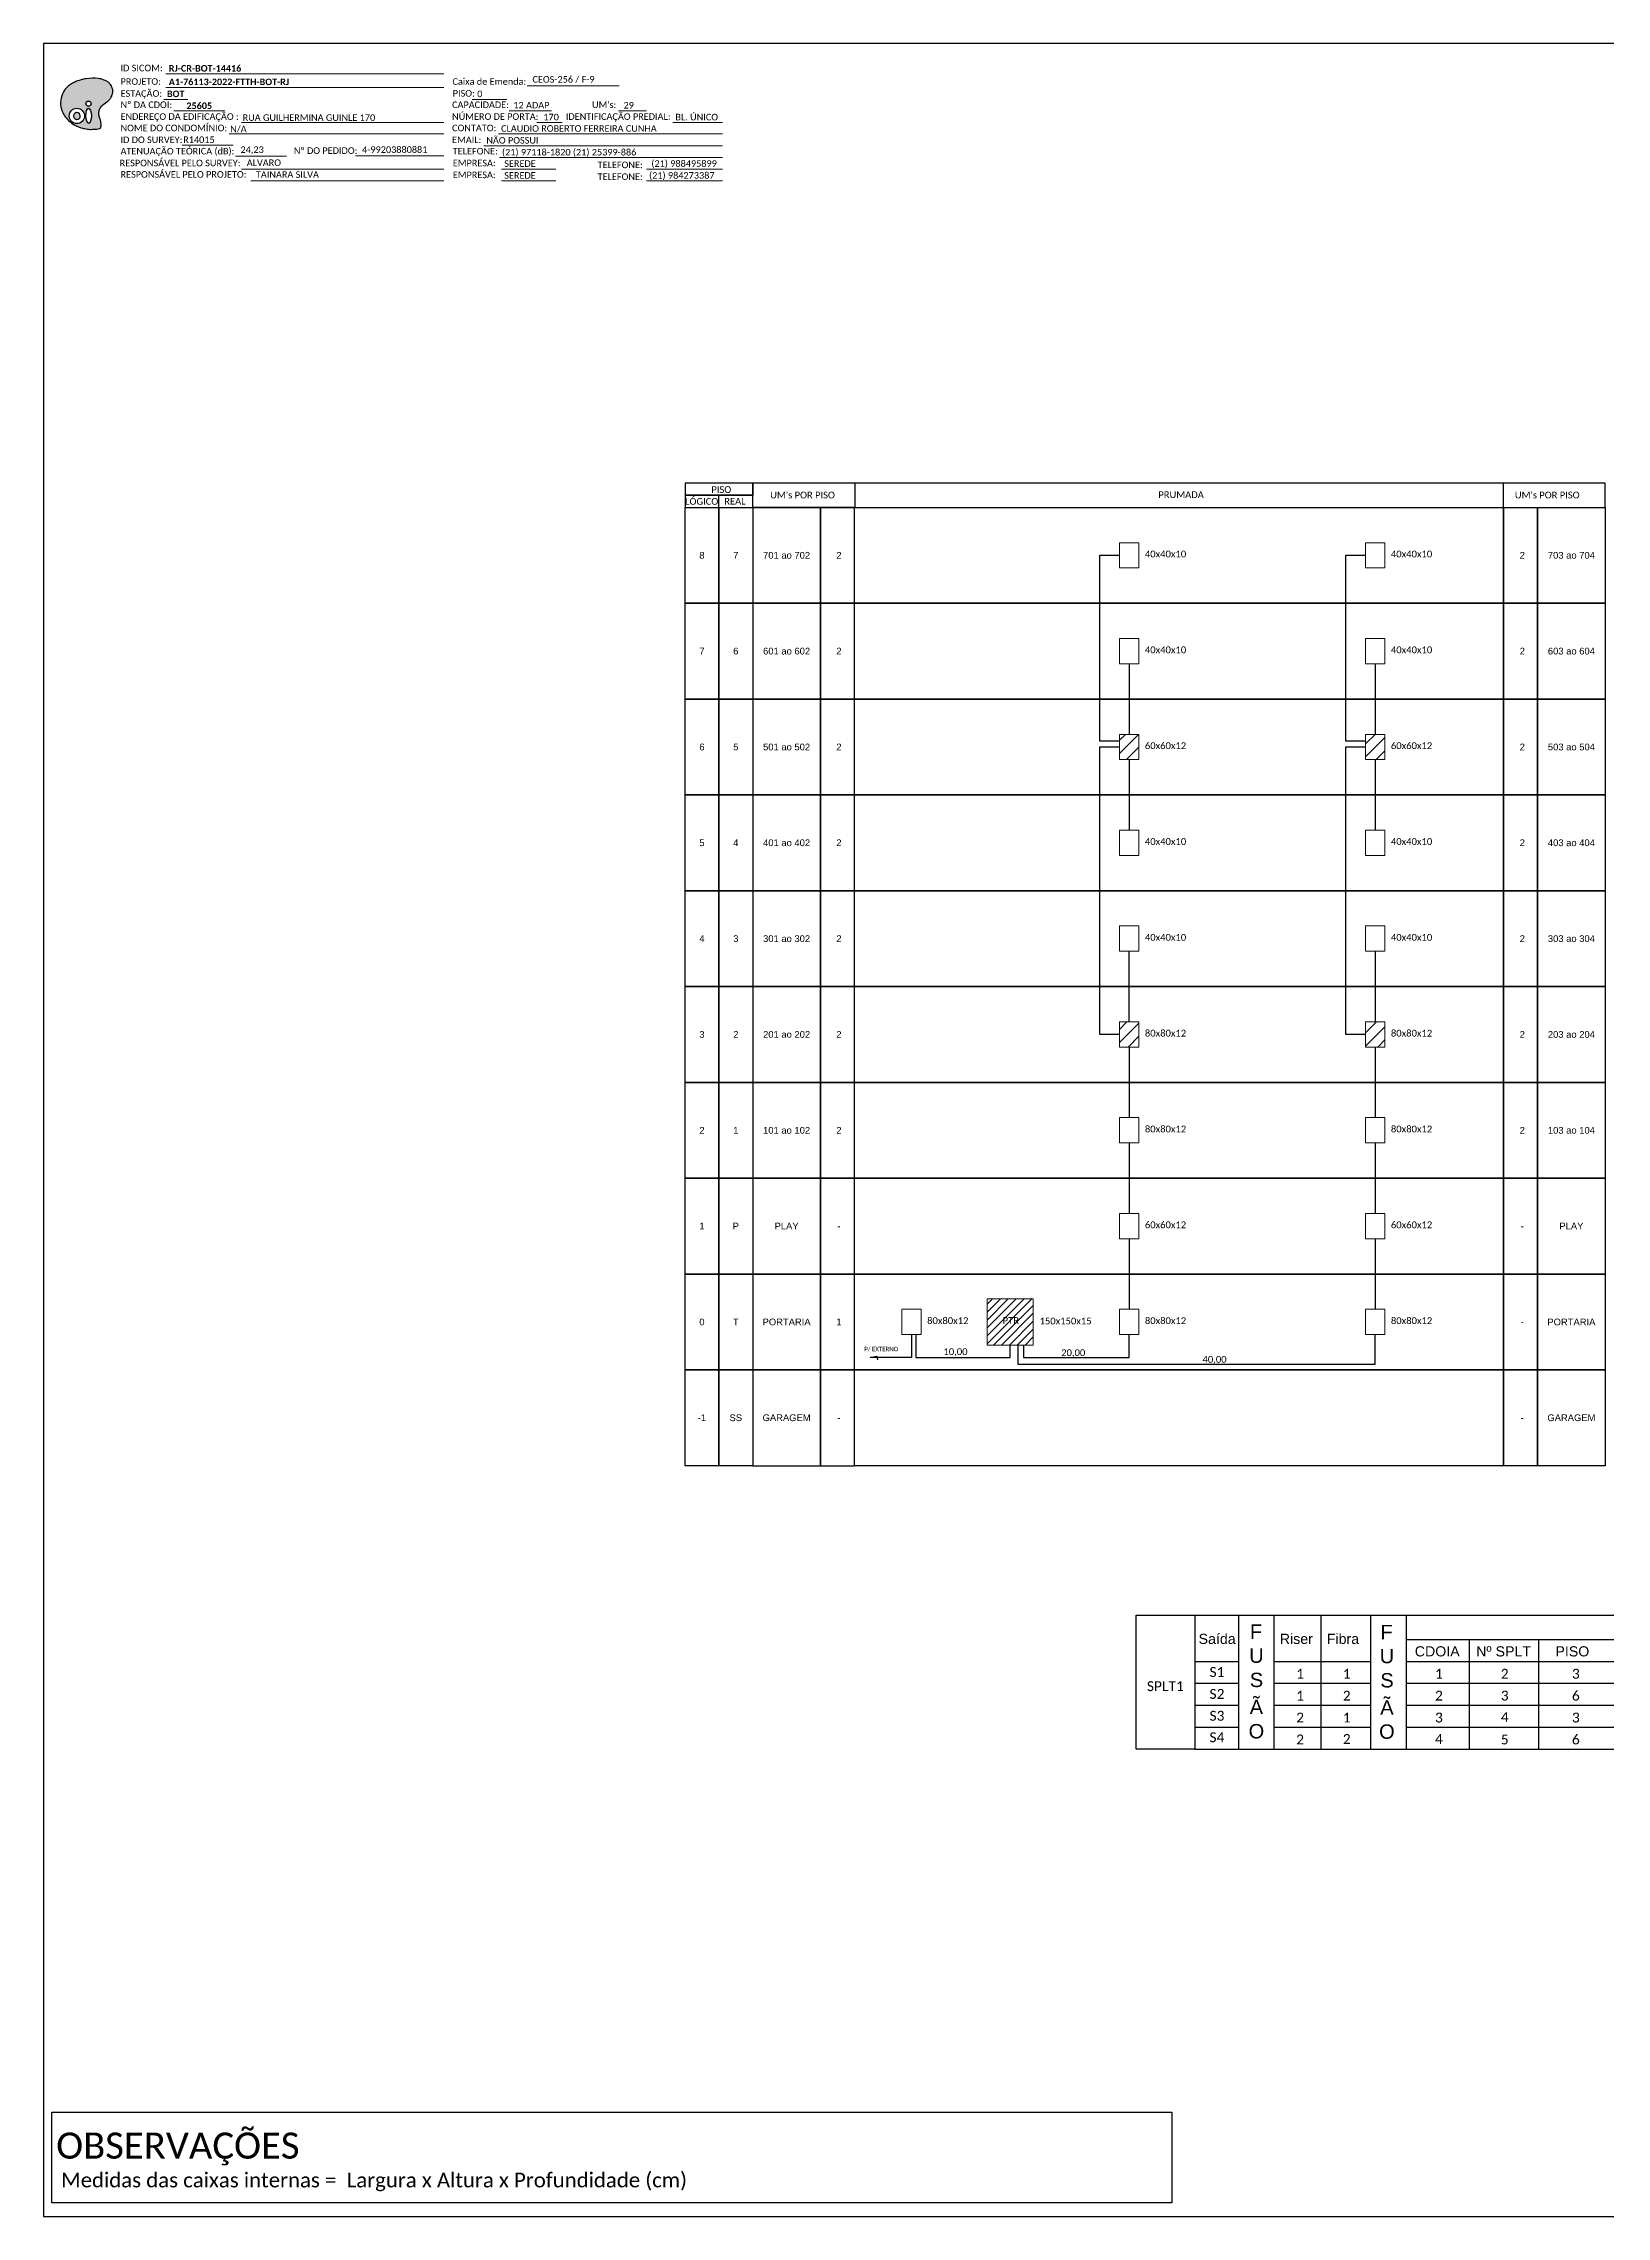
# Model space of a CAD drawing. Header units: millimetres. Extents: x 7 to 846, y 6 to 1250.
# Drawn here: x 7 to 434, y 6 to 600 of the extents above; entities that cross this region are included whole.
import ezdxf
from ezdxf.enums import TextEntityAlignment as Align

# ---------------------------------------------------------------- set-up
doc = ezdxf.new("R2010")
doc.units = ezdxf.units.MM
doc.header["$MEASUREMENT"] = 0
doc.styles.add('ARIAL', font='arial.ttf')
doc.styles.add('WMF-Calibri0', font='calibri.ttf')
doc.styles.add('WMF-Calibri1', font='calibrib.ttf')

# ---------------------------------------------------------------- blocks, each defined once
blk = doc.blocks.new('OI')
h = blk.add_hatch(color=40)
edge = h.paths.add_edge_path()
edge.add_spline(control_points=[(4.35, -0.67), (3.92, -0.99), (3.26, -1.5), (2.81, -2.59), (2.9, -3.5), (3.06, -4.27), (3.31, -4.85), (3.37, -5.39), (3.4, -5.88), (3.2, -6.4), (2.54, -6.61), (1.65, -6.63), (0.55, -6.67), (-0.56, -6.42), (-1.61, -6.14), (-2.77, -5.61), (-3.92, -4.77), (-4.89, -3.7), (-5.34, -2.65), (-5.6, -1.94), (-5.85, -0.96), (-5.71, 0.47), (-5.1, 2.02), (-4.14, 3.02), (-3.3, 3.61), (-2.37, 4.16), (-1.36, 4.44), (-0.56, 4.7), (0.79, 4.85), (2.24, 4.97), (3.79, 4.57), (4.67, 4.21), (5.44, 3.65), (5.76, 2.99), (6.03, 2.21), (6.01, 1.46), (5.72, 0.64), (5.31, 0.08), (4.88, -0.38), (4.51, -0.55), (4.35, -0.67)], knot_values=[0, 0, 0, 0, 1.60434, 2.417191, 3.427595, 4.282808, 4.776746, 5.304182, 5.888771, 6.258406, 6.858137, 7.79129, 8.986195, 10.124242, 11.187857, 12.242908, 13.953784, 15.414161, 16.515391, 17.349188, 17.675853, 19.552021, 21.515531, 22.568638, 23.63245, 24.621084, 25.782718, 26.745347, 27.142653, 29.870543, 31.004649, 31.921532, 32.709589, 33.801391, 34.042471, 35.192333, 35.971461, 36.628871, 37.254359, 37.836911, 37.836911, 37.836911, 37.836911], degree=3, periodic=0)
h.paths.add_polyline_path([(1.13, -0.87, -1), (-0.04, -0.87, -1)], flags=16)
edge = h.paths.add_edge_path(flags=16)
edge.add_ellipse((0.56, -3.59), major_axis=(-0.02, 1.71), ratio=0.361305, start_angle=0, end_angle=360)
h.paths.add_polyline_path([(-0.36, -3.62, -1), (-3.8, -3.62, -1)], flags=16)
edge = h.paths.add_edge_path(flags=0)
edge.add_ellipse((-2.08, -3.62), major_axis=(0, 0.885), ratio=0.758294, start_angle=0, end_angle=360)
at = {"color": 40}
for centre, radius in [((-2.08, -3.62), 1.72), ((0.54, -0.87), 0.587)]:
    blk.add_circle(centre, radius, dxfattribs=at)
blk.add_ellipse((-2.08, -3.62), major_axis=(0, 0.885), ratio=0.758294, start_param=-3.141592653589792, end_param=3.141592653589792, dxfattribs=at)
blk.add_ellipse((0.56, -3.59), major_axis=(-0.02, 1.71), ratio=0.361305, dxfattribs=at)
at = {"color": 40, "start_tangent": (-0.800898, -0.598801), "end_tangent": (-0.800898, -0.598801)}
blk.add_spline([(4.35, -0.67), (3.2, -1.78), (2.9, -2.54), (2.92, -3.55), (3.12, -4.38), (3.28, -4.85), (3.37, -5.37), (3.35, -5.95), (3.2, -6.29), (2.66, -6.55), (1.73, -6.63), (0.54, -6.62), (-0.58, -6.41), (-1.6, -6.11), (-2.56, -5.67), (-3.95, -4.67), (-4.89, -3.56), (-5.37, -2.56), (-5.64, -1.78), (-5.72, -1.46), (-5.63, 0.42), (-4.84, 2.22), (-4.13, 2.99), (-3.27, 3.62), (-2.4, 4.09), (-1.3, 4.47), (-0.37, 4.72), (0.02, 4.77), (2.75, 4.8), (3.85, 4.53), (4.69, 4.16), (5.31, 3.68), (5.85, 2.73), (5.93, 2.5), (5.94, 1.35), (5.67, 0.62), (5.29, 0.08), (4.84, -0.36), (4.35, -0.67)], degree=3, dxfattribs=at)

msp = doc.modelspace()

# ---------------------------------------------------------------- hatches: boundary and pattern name
h = msp.add_hatch()
h.set_pattern_fill('ANSI31', color=1, scale=0.8, style=0)
h.set_pattern_definition([(45, (-583.9818, -447.2962), (-1.796051, 1.796051), [])])
h.paths.add_polyline_path([(306.57, 410.84), (301.28, 410.84), (301.28, 403.94), (306.57, 403.94)])
h.paths.add_polyline_path([(373.83, 410.84), (368.54, 410.84), (368.54, 403.94), (373.83, 403.94)])
h.paths.add_polyline_path([(373.83, 332.25), (368.54, 332.25), (368.54, 325.36), (373.83, 325.36)])
h.paths.add_polyline_path([(306.57, 332.25), (301.28, 332.25), (301.28, 325.36), (306.57, 325.36)])
h = msp.add_hatch()
h.set_pattern_fill('ANSI31', color=1, scale=0.48)
h.set_pattern_definition([(45, (-151.309, 2362.469), (-1.0776307, 1.0776307), [])])
h.paths.add_polyline_path([(277.72, 256.54), (265.08, 256.54), (265.08, 243.9), (277.72, 243.9)])
h.paths.add_polyline_path([(268.87, 249.2), (274.31, 249.2), (274.31, 251.98), (268.87, 251.98)], flags=24)

# ---------------------------------------------------------------- linework, layer by layer
for p, q in [((305.82, 170.07), (585.01, 170.07)), ((305.82, 133.48), (305.82, 170.07)), ((321.9, 170.07), (321.9, 133.48)), ((333.79, 170.07), (333.79, 133.48)), ((343.56, 133.48), (343.56, 170.07)), ((356.31, 170.07), (356.31, 133.48)), ((369.91, 170.07), (369.91, 133.48)), ((379.68, 170.07), (379.68, 133.48)), ((379.68, 163.41), (585.01, 163.41)), ((396.89, 163.41), (396.89, 133.48)), ((415.85, 163.41), (415.85, 133.48)), ((321.9, 157.43), (333.79, 157.43)), ((343.56, 157.43), (369.91, 157.43)), ((379.68, 157.43), (585.01, 157.43)), ((321.9, 151.44), (333.79, 151.44)), ((343.56, 151.44), (369.91, 151.44)), ((379.68, 151.44), (585.01, 151.44)), ((321.9, 145.46), (333.79, 145.46)), ((343.56, 145.46), (369.91, 145.46)), ((379.68, 145.46), (585.01, 145.46)), ((321.9, 139.47), (333.79, 139.47)), ((343.56, 139.47), (369.91, 139.47)), ((379.68, 139.47), (585.01, 139.47)), ((321.9, 133.48), (333.79, 133.48)), ((343.56, 133.48), (369.91, 133.48)), ((379.68, 133.48), (585.01, 133.48))]:
    msp.add_line(p, q)
for points in [[(7.11, 5.69), (845.67, 5.69), (845.67, 599.69), (7.11, 599.69), (7.11, 5.69)], [(191.76, 472.88), (191.76, 476.17)], [(201.02, 472.88), (434.08, 472.88), (434.08, 479.46), (201.02, 479.46), (201.02, 479.46), (201.02, 476.17)], [(229.06, 472.88), (229.06, 479.46)], [(406.29, 472.88), (406.29, 479.46)], [(321.9, 133.48), (305.82, 133.48)], [(333.79, 133.48), (379.68, 133.48)]]:
    msp.add_lwpolyline(points)
at = {"color": 7, "lineweight": 0}
for points in [[(40.58, 591.34), (116.55, 591.34)], [(139.39, 588.14), (164.52, 588.14)], [(40.06, 584.37), (46.61, 584.37)], [(40.58, 587.65), (116.55, 587.65)], [(124.35, 584.41), (133.83, 584.41)], [(42.72, 581.3), (56.67, 581.3)], [(61.29, 578.06), (116.55, 578.06)], [(134.4, 581.3), (146.01, 581.3)], [(141.98, 578.06), (148.93, 578.06)], [(164.34, 581.3), (172, 581.3)], [(179.15, 578.06), (192.71, 578.06)], [(45.04, 571.88), (58.99, 571.88)], [(57.88, 574.95), (116.55, 574.95)], [(127.47, 571.71), (192.74, 571.71)], [(131.51, 574.95), (192.74, 574.95)], [(59.58, 568.92), (73.52, 568.92)], [(61.29, 565.36), (116.55, 565.36)], [(92.41, 568.93), (116.56, 568.93)], [(131.76, 568.47), (192.74, 568.47)], [(132.37, 565.36), (147.17, 565.36)], [(171.97, 565.36), (192.74, 565.36)], [(63.78, 562.12), (116.55, 562.12)], [(132.37, 562.12), (147.17, 562.12)], [(171.97, 562.12), (192.74, 562.12)]]:
    msp.add_lwpolyline(points, dxfattribs=at)
for points in [[(182.5, 476.17), (201.02, 476.17), (201.02, 479.46), (182.5, 479.46)], [(182.5, 472.88), (201.02, 472.88), (201.02, 476.17), (182.5, 476.17)], [(182.5, 472.88), (191.76, 472.88), (191.76, 446.68), (182.5, 446.68)], [(191.76, 472.88), (201.02, 472.88), (201.02, 446.68), (191.76, 446.68)], [(219.53, 472.88), (201.02, 472.88), (201.02, 446.68), (219.53, 446.68)], [(228.79, 472.88), (219.53, 472.88), (219.53, 446.68), (228.79, 446.68)], [(228.79, 472.88), (406.3, 472.88), (406.3, 446.68), (228.79, 446.68)], [(406.3, 472.88), (415.56, 472.88), (415.56, 446.68), (406.3, 446.68)], [(415.56, 472.88), (434.08, 472.88), (434.08, 446.68), (415.56, 446.68)], [(182.5, 446.68), (191.76, 446.68), (191.76, 420.49), (182.5, 420.49)], [(191.76, 446.68), (201.02, 446.68), (201.02, 420.49), (191.76, 420.49)], [(219.53, 446.68), (201.02, 446.68), (201.02, 420.49), (219.53, 420.49)], [(228.79, 446.68), (219.53, 446.68), (219.53, 420.49), (228.79, 420.49)], [(228.79, 446.68), (406.3, 446.68), (406.3, 420.49), (228.79, 420.49)], [(406.3, 446.68), (415.56, 446.68), (415.56, 420.49), (406.3, 420.49)], [(415.56, 446.68), (434.08, 446.68), (434.08, 420.49), (415.56, 420.49)], [(182.5, 420.49), (191.76, 420.49), (191.76, 394.29), (182.5, 394.29)], [(191.76, 420.49), (201.02, 420.49), (201.02, 394.29), (191.76, 394.29)], [(219.53, 420.49), (201.02, 420.49), (201.02, 394.29), (219.53, 394.29)], [(228.79, 420.49), (219.53, 420.49), (219.53, 394.29), (228.79, 394.29)], [(228.79, 420.49), (406.3, 420.49), (406.3, 394.29), (228.79, 394.29)], [(406.3, 420.49), (415.56, 420.49), (415.56, 394.29), (406.3, 394.29)], [(415.56, 420.49), (434.08, 420.49), (434.08, 394.29), (415.56, 394.29)], [(182.5, 394.29), (191.76, 394.29), (191.76, 368.1), (182.5, 368.1)], [(191.76, 394.29), (201.02, 394.29), (201.02, 368.1), (191.76, 368.1)], [(219.53, 394.29), (201.02, 394.29), (201.02, 368.1), (219.53, 368.1)], [(228.79, 394.29), (219.53, 394.29), (219.53, 368.1), (228.79, 368.1)], [(228.79, 394.29), (406.3, 394.29), (406.3, 368.1), (228.79, 368.1)], [(406.3, 394.29), (415.56, 394.29), (415.56, 368.1), (406.3, 368.1)], [(415.56, 394.29), (434.08, 394.29), (434.08, 368.1), (415.56, 368.1)], [(182.5, 368.1), (191.76, 368.1), (191.76, 341.9), (182.5, 341.9)], [(191.76, 368.1), (201.02, 368.1), (201.02, 341.9), (191.76, 341.9)], [(219.53, 368.1), (201.02, 368.1), (201.02, 341.9), (219.53, 341.9)], [(228.79, 368.1), (219.53, 368.1), (219.53, 341.9), (228.79, 341.9)], [(228.79, 368.1), (406.3, 368.1), (406.3, 341.9), (228.79, 341.9)], [(406.3, 368.1), (415.56, 368.1), (415.56, 341.9), (406.3, 341.9)], [(415.56, 368.1), (434.08, 368.1), (434.08, 341.9), (415.56, 341.9)], [(182.5, 341.9), (191.76, 341.9), (191.76, 315.71), (182.5, 315.71)], [(191.76, 341.9), (201.02, 341.9), (201.02, 315.71), (191.76, 315.71)], [(219.53, 341.9), (201.02, 341.9), (201.02, 315.71), (219.53, 315.71)], [(228.79, 341.9), (219.53, 341.9), (219.53, 315.71), (228.79, 315.71)], [(228.79, 341.9), (406.3, 341.9), (406.3, 315.71), (228.79, 315.71)], [(406.3, 341.9), (415.56, 341.9), (415.56, 315.71), (406.3, 315.71)], [(415.56, 341.9), (434.08, 341.9), (434.08, 315.71), (415.56, 315.71)], [(182.5, 315.71), (191.76, 315.71), (191.76, 289.51), (182.5, 289.51)], [(191.76, 315.71), (201.02, 315.71), (201.02, 289.51), (191.76, 289.51)], [(219.53, 315.71), (201.02, 315.71), (201.02, 289.51), (219.53, 289.51)], [(228.79, 315.71), (219.53, 315.71), (219.53, 289.51), (228.79, 289.51)], [(228.79, 315.71), (406.3, 315.71), (406.3, 289.51), (228.79, 289.51)], [(406.3, 315.71), (415.56, 315.71), (415.56, 289.51), (406.3, 289.51)], [(415.56, 315.71), (434.08, 315.71), (434.08, 289.51), (415.56, 289.51)], [(182.5, 289.51), (191.76, 289.51), (191.76, 263.32), (182.5, 263.32)], [(191.76, 289.51), (201.02, 289.51), (201.02, 263.32), (191.76, 263.32)], [(219.53, 289.51), (201.02, 289.51), (201.02, 263.32), (219.53, 263.32)], [(228.79, 289.51), (219.53, 289.51), (219.53, 263.32), (228.79, 263.32)], [(228.79, 289.51), (406.3, 289.51), (406.3, 263.32), (228.79, 263.32)], [(406.3, 289.51), (415.56, 289.51), (415.56, 263.32), (406.3, 263.32)], [(415.56, 289.51), (434.08, 289.51), (434.08, 263.32), (415.56, 263.32)], [(182.5, 263.32), (191.76, 263.32), (191.76, 237.12), (182.5, 237.12)], [(191.76, 263.32), (201.02, 263.32), (201.02, 237.12), (191.76, 237.12)], [(219.53, 263.32), (201.02, 263.32), (201.02, 237.12), (219.53, 237.12)], [(228.79, 263.32), (219.53, 263.32), (219.53, 237.12), (228.79, 237.12)], [(228.79, 263.32), (406.3, 263.32), (406.3, 237.12), (228.79, 237.12)], [(406.3, 263.32), (415.56, 263.32), (415.56, 237.12), (406.3, 237.12)], [(415.56, 263.32), (434.08, 263.32), (434.08, 237.12), (415.56, 237.12)], [(182.5, 237.12), (191.76, 237.12), (191.76, 210.93), (182.5, 210.93)], [(191.76, 237.12), (201.02, 237.12), (201.02, 210.93), (191.76, 210.93)], [(219.53, 237.12), (201.02, 237.12), (201.02, 210.93), (219.53, 210.93)], [(228.79, 237.12), (219.53, 237.12), (219.53, 210.93), (228.79, 210.93)], [(228.79, 237.12), (406.3, 237.12), (406.3, 210.93), (228.79, 210.93)], [(406.3, 237.12), (415.56, 237.12), (415.56, 210.93), (406.3, 210.93)], [(415.56, 237.12), (434.08, 237.12), (434.08, 210.93), (415.56, 210.93)], [(9.4, 34.21), (315.56, 34.21), (315.56, 9.46), (9.4, 9.46)]]:
    msp.add_lwpolyline(points, close=True)
at = {"color": 3}
for points in [[(301.28, 408.94), (295.87, 408.94), (295.87, 459.78), (301.28, 459.78)], [(368.54, 408.94), (363.13, 408.94), (363.13, 459.78), (368.54, 459.78)], [(303.92, 430.14), (303.92, 410.84)], [(371.19, 430.14), (371.19, 410.84)], [(301.28, 328.81), (295.87, 328.81), (295.87, 407.39), (301.28, 407.39)], [(303.92, 403.94), (303.92, 384.64)], [(368.54, 328.81), (363.13, 328.81), (363.13, 407.39), (368.54, 407.39)], [(371.19, 403.94), (371.19, 384.64)], [(303.92, 332.25), (303.92, 351.55)], [(371.19, 351.55), (371.19, 332.25)], [(303.92, 325.36), (303.92, 306.06)], [(371.19, 325.36), (371.19, 306.06)], [(303.92, 299.16), (303.92, 279.86)], [(371.19, 299.16), (371.19, 279.86)], [(303.92, 272.97), (303.92, 253.67)], [(371.19, 272.97), (371.19, 253.67)], [(244.39, 246.77), (244.39, 240.5), (233.12, 240.5), (234.94, 240.88), (235.15, 239.87)], [(245.57, 246.77), (245.57, 240.5), (271.4, 240.5), (271.4, 243.9)], [(273.53, 243.9), (273.53, 240.5), (273.53, 238.64), (371.19, 238.64), (371.19, 246.77)], [(275.03, 243.9), (275.03, 240.48), (303.92, 240.48), (303.92, 246.77)]]:
    msp.add_lwpolyline(points, dxfattribs=at)
at = {"color": 0, "lineweight": 0}
for points in [[(301.28, 463.23), (306.57, 463.23), (306.57, 456.33), (301.28, 456.33)], [(368.54, 463.23), (373.83, 463.23), (373.83, 456.33), (368.54, 456.33)], [(301.28, 437.03), (306.57, 437.03), (306.57, 430.14), (301.28, 430.14)], [(368.54, 437.03), (373.83, 437.03), (373.83, 430.14), (368.54, 430.14)], [(301.28, 384.64), (306.57, 384.64), (306.57, 377.75), (301.28, 377.75)], [(368.54, 384.64), (373.83, 384.64), (373.83, 377.75), (368.54, 377.75)], [(301.28, 358.45), (306.57, 358.45), (306.57, 351.55), (301.28, 351.55)], [(368.54, 358.45), (373.83, 358.45), (373.83, 351.55), (368.54, 351.55)], [(301.28, 306.06), (306.57, 306.06), (306.57, 299.16), (301.28, 299.16)], [(368.54, 306.06), (373.83, 306.06), (373.83, 299.16), (368.54, 299.16)], [(241.74, 253.67), (247.04, 253.67), (247.04, 246.77), (241.74, 246.77)]]:
    msp.add_lwpolyline(points, close=True, dxfattribs=at)
at = {"color": 1, "lineweight": 0}
for points in [[(301.28, 410.84), (306.57, 410.84), (306.57, 403.94), (301.28, 403.94)], [(368.54, 410.84), (373.83, 410.84), (373.83, 403.94), (368.54, 403.94)], [(301.28, 332.25), (306.57, 332.25), (306.57, 325.36), (301.28, 325.36)], [(368.54, 332.25), (373.83, 332.25), (373.83, 325.36), (368.54, 325.36)], [(265.08, 256.54), (277.72, 256.54), (277.72, 243.9), (265.08, 243.9)]]:
    msp.add_lwpolyline(points, close=True, dxfattribs=at)
at = {"color": 7, "lineweight": 0}
for points in [[(301.28, 279.86), (306.57, 279.86), (306.57, 272.97), (301.28, 272.97)], [(368.54, 279.86), (373.83, 279.86), (373.83, 272.97), (368.54, 272.97)], [(301.28, 253.67), (306.57, 253.67), (306.57, 246.77), (301.28, 246.77)], [(368.54, 253.67), (373.83, 253.67), (373.83, 246.77), (368.54, 246.77)]]:
    msp.add_lwpolyline(points, close=True, dxfattribs=at)

# ---------------------------------------------------------------- block references
at = {"color": 7, "xscale": 1.213923925163967, "yscale": 1.213923925163967, "zscale": 1.213923925163967, "rotation": 0.1532896023949059}
msp.add_blockref('OI', (18.77, 584.27), dxfattribs=at)

# ---------------------------------------------------------------- texts
at = {"color": 7, "lineweight": 0, "style": 'WMF-Calibri0'}
for s, height, p in [('PROJETO:', 1.793, (28.18, 588.39)), ('ID SICOM:', 1.793, (28.18, 592.08)), ('Caixa de Emenda:', 1.7927, (118.93, 588.39)), ('ESTAÇÃO:', 1.793, (28.18, 585.11)), ('Nº DA CDOI:', 1.7927, (28.18, 582.04)), ('CAPACIDADE:', 1.7927, (118.82, 582.04)), ('PISO:', 1.793, (119, 585.16)), ("UM's:", 1.793, (157.07, 582.04)), ('ENDEREÇO DA EDIFICAÇÃO :', 1.7927, (28.18, 578.81)), ('NOME DO CONDOMÍNIO:', 1.7927, (28.18, 575.69)), ('CONTATO:', 1.793, (118.82, 575.69)), ('NÚMERO DE PORTA:', 1.7927, (118.82, 578.81)), ('IDENTIFICAÇÃO PREDIAL:', 1.7927, (149.91, 578.81)), ('ATENUAÇÃO TEÓRICA (dB):', 1.7927, (28.18, 569.35)), ('ID DO SURVEY:', 1.7927, (28.18, 572.46)), ('Nº DO PEDIDO:', 1.7927, (75.55, 569.5)), ('EMAIL:', 1.793, (118.82, 572.46)), ('TELEFONE:', 1.793, (119.01, 569.35)), ('RESPONSÁVEL PELO SURVEY:', 1.7927, (27.94, 566.11)), ('RESPONSÁVEL PELO PROJETO:', 1.7927, (28.18, 563)), ('EMPRESA:', 1.793, (119.01, 566.11)), ('EMPRESA:', 1.793, (119.01, 562.87)), ('TELEFONE:', 1.793, (158.61, 565.6)), ('TELEFONE:', 1.793, (158.61, 562.37))]:
    msp.add_text(s, height=height, dxfattribs=at).set_placement(p)
at = {"color": 7}
for s, height, style, p in [('A1-76113-2022-FTTH-BOT-RJ', 1.7927, 'WMF-Calibri1', (41.37, 588.3)), ('RJ-CR-BOT-14416', 1.7927, 'WMF-Calibri1', (41.37, 591.99)), ('CEOS-256 / F-9', 1.7927, 'WMF-Calibri0', (140.79, 588.98)), ('BOT', 1.793, 'WMF-Calibri1', (40.86, 585.02)), ('0', 1.79, 'WMF-Calibri0', (125.7, 585.01)), ('12 ADAP', 1.793, 'WMF-Calibri0', (135.57, 581.92)), ('29', 1.793, 'WMF-Calibri0', (165.69, 581.9)), ('N/A', 1.793, 'WMF-Calibri0', (58.15, 575.41)), ('RUA GUILHERMINA GUINLE 170', 1.7927, 'WMF-Calibri0', (61.56, 578.52)), ('CLAUDIO ROBERTO FERREIRA CUNHA', 1.7927, 'WMF-Calibri0', (132.21, 575.55)), ('170', 1.793, 'WMF-Calibri0', (143.76, 578.66)), ('BL. ÚNICO', 1.793, 'WMF-Calibri0', (179.86, 578.66)), ('R14015', 1.793, 'WMF-Calibri0', (45.31, 572.49)), ('24,23', 1.793, 'WMF-Calibri0', (60.98, 569.76)), ('4-99203880881', 1.7927, 'WMF-Calibri0', (94.22, 569.77)), ('NÃO POSSUI', 1.793, 'WMF-Calibri0', (128.18, 572.31)), ('(21) 97118-1820 (21) 25399-886', 1.7927, 'WMF-Calibri0', (132.46, 569.07)), ('ALVARO', 1.793, 'WMF-Calibri0', (62.69, 566.2)), ('TAINARA SILVA', 1.7927, 'WMF-Calibri0', (65.18, 562.96)), ('SEREDE', 1.793, 'WMF-Calibri0', (133.07, 565.96)), ('SEREDE', 1.793, 'WMF-Calibri0', (133.07, 562.72)), ('(21) 984273387', 1.7927, 'WMF-Calibri0', (172.67, 562.72)), (' (21) 988495899', 1.7927, 'WMF-Calibri0', (172.67, 565.96)), ('60x60x12', 1.854, 'WMF-Calibri0', (308.22, 275.84)), ('60x60x12', 1.854, 'WMF-Calibri0', (375.48, 275.84)), ('80x80x12', 1.854, 'WMF-Calibri0', (308.22, 249.64)), ('80x80x12', 1.854, 'WMF-Calibri0', (375.48, 249.64)), ('OBSERVAÇÕES', 7.1308, 'WMF-Calibri0', (10.59, 21.51))]:
    msp.add_text(s, height=height, dxfattribs=dict(at, style=style)).set_placement(p)
at = {"color": 7, "style": 'WMF-Calibri1'}
msp.add_text('25605', height=1.793, dxfattribs=at).set_placement((49.7, 581.76), align=Align.CENTER)
at = {"style": 'WMF-Calibri0'}
for s, height, p in [('  LÓGICO', 1.84, (181.23, 473.59)), ('     PISO', 1.84, (186.47, 476.82)), ('    REAL', 1.84, (190.64, 473.64)), ("UM's POR PISO", 1.84, (205.78, 475.33)), ('PRUMADA', 1.84, (311.91, 475.42)), ("UM's POR PISO", 1.84, (409.36, 475.33)), ('40x40x10', 1.854, (308.22, 459.2)), ('40x40x10', 1.854, (375.48, 459.2)), ('40x40x10', 1.854, (308.22, 433.01)), ('40x40x10', 1.854, (375.48, 433.01)), ('40x40x10', 1.854, (308.22, 380.62)), ('40x40x10', 1.854, (375.48, 380.62)), ('40x40x10', 1.854, (308.22, 354.42)), ('40x40x10', 1.854, (375.48, 354.42)), ('80x80x12', 1.854, (308.22, 302.03)), ('80x80x12', 1.854, (375.48, 302.03)), ('80x80x12', 1.854, (248.69, 249.64)), ('PTR', 1.854, (269.33, 249.68)), ('150x150x15', 1.854, (279.43, 249.54)), ('P/ EXTERNO', 1.2, (231.5, 242.22)), ('10,00', 1.854, (253.15, 241.17)), ('20,00', 1.854, (285.35, 240.89)), ('40,00', 1.854, (323.97, 239.06)), ('1', 2.7, (349.59, 152.7)), ('1', 2.7, (362.34, 152.7)), ('1', 2.7, (387.54, 152.7)), ('2', 2.7, (405.53, 152.7)), ('3', 2.7, (424.97, 152.7)), ('1', 2.7, (349.59, 146.72)), ('2', 2.7, (362.34, 146.72)), ('2', 2.7, (387.54, 146.72)), ('3', 2.7, (405.53, 146.72)), ('6', 2.7, (424.97, 146.72)), ('2', 2.7, (349.59, 140.73)), ('1', 2.7, (362.34, 140.73)), ('3', 2.7, (387.54, 140.73)), ('4', 2.7, (405.53, 140.85)), ('3', 2.7, (424.97, 140.73)), ('2', 2.7, (349.59, 134.74)), ('2', 2.7, (362.34, 134.86)), ('4', 2.7, (387.54, 134.86)), ('5', 2.7, (405.53, 134.74)), ('6', 2.7, (424.97, 134.74))]:
    msp.add_text(s, height=height, dxfattribs=at).set_placement(p)
at = {"style": 'ARIAL'}
for s, height, p in [('8', 1.84, (187.13, 459.78)), ('7', 1.84, (196.39, 459.78)), ('701 ao 702', 1.84, (210.27, 459.78)), ('2', 1.84, (224.58, 459.78)), ('2', 1.84, (411.4, 459.78)), ('703 ao 704', 1.84, (424.82, 459.78)), ('7', 1.84, (187.13, 433.59)), ('6', 1.84, (196.39, 433.59)), ('601 ao 602', 1.84, (210.27, 433.59)), ('2', 1.84, (224.58, 433.59)), ('2', 1.84, (411.4, 433.59)), ('603 ao 604', 1.84, (424.82, 433.59)), ('6', 1.84, (187.13, 407.39)), ('5', 1.84, (196.39, 407.39)), ('501 ao 502', 1.84, (210.27, 407.39)), ('2', 1.84, (224.58, 407.39)), ('2', 1.84, (411.4, 407.39)), ('503 ao 504', 1.84, (424.82, 407.39)), ('5', 1.84, (187.13, 381.2)), ('4', 1.84, (196.39, 381.2)), ('401 ao 402', 1.84, (210.27, 381.2)), ('2', 1.84, (224.58, 381.2)), ('2', 1.84, (411.4, 381.2)), ('403 ao 404', 1.84, (424.82, 381.2)), ('4', 1.84, (187.13, 355)), ('3', 1.84, (196.39, 355)), ('301 ao 302', 1.84, (210.27, 355)), ('2', 1.84, (224.58, 355)), ('2', 1.84, (411.4, 355)), ('303 ao 304', 1.84, (424.82, 355)), ('3', 1.84, (187.13, 328.81)), ('2', 1.84, (196.39, 328.81)), ('201 ao 202', 1.84, (210.27, 328.81)), ('2', 1.84, (224.58, 328.81)), ('2', 1.84, (411.4, 328.81)), ('203 ao 204', 1.84, (424.82, 328.81)), ('2', 1.84, (187.13, 302.61)), ('1', 1.84, (196.39, 302.61)), ('101 ao 102', 1.84, (210.27, 302.61)), ('2', 1.84, (224.58, 302.61)), ('2', 1.84, (411.4, 302.61)), ('103 ao 104', 1.84, (424.82, 302.61)), ('1', 1.84, (187.13, 276.42)), ('P', 1.84, (196.39, 276.42)), ('PLAY', 1.84, (210.27, 276.42)), ('-', 1.84, (224.58, 276.42)), ('-', 1.84, (411.4, 276.42)), ('PLAY', 1.84, (424.82, 276.42)), ('0', 1.84, (187.13, 250.22)), ('T', 1.84, (196.39, 250.22)), ('PORTARIA', 1.84, (210.27, 250.22)), ('1', 1.84, (224.58, 250.22)), ('-', 1.84, (411.4, 250.22)), ('PORTARIA', 1.84, (424.82, 250.22)), ('-1', 1.84, (187.13, 224.03)), ('SS', 1.84, (196.39, 224.03)), ('GARAGEM', 1.84, (210.27, 224.03)), ('-', 1.84, (224.58, 224.03)), ('-', 1.84, (411.4, 224.03)), ('GARAGEM', 1.84, (424.82, 224.03)), ('Saída', 2.776, (327.97, 163.59)), ('Riser', 2.776, (349.62, 163.59)), ('Fibra', 2.776, (362.37, 163.59)), ('CDOIA', 2.776, (388.14, 160.18)), ('Nº SPLT', 2.776, (406.29, 160.18)), ('PISO', 2.776, (425.08, 160.18))]:
    msp.add_text(s, height=height, dxfattribs=at).set_placement(p, align=Align.MIDDLE_CENTER)
at = {"color": 1, "style": 'WMF-Calibri0'}
for s, p in [('60x60x12', (308.22, 406.81)), ('60x60x12', (375.48, 406.81)), ('80x80x12', (308.22, 328.23)), ('80x80x12', (375.48, 328.23))]:
    msp.add_text(s, height=1.854, dxfattribs=at).set_placement(p)
at = {"linetype": 'Continuous', "style": 'ARIAL'}
for s, p in [('F', (336.93, 163.59)), ('F', (372.62, 163.48)), ('U', (336.73, 157.03)), ('U', (372.42, 156.93)), ('S', (336.9, 150.41)), ('S', (372.58, 150.31)), ('Ã', (336.87, 143.01)), ('Ã', (372.56, 142.9)), ('O', (336.57, 136.38)), ('O', (372.25, 136.28))]:
    msp.add_text(s, height=3.93, dxfattribs=at).set_placement(p)
at = {"color": 7, "insert": (11.95, 17.66), "char_height": 4, "width": 658.8434, "attachment_point": 1, "style": 'WMF-Calibri0'}
msp.add_mtext('Medidas das caixas internas =  Largura x Altura x Profundidade (cm)', dxfattribs=at)
at = {"lineweight": 0, "style": 'WMF-Calibri0', "flags": 8}
for tag, p, s in [('S1', (325.89, 153.18), 'S1'), ('SPLT1', (308.78, 149.31), 'XX'), ('S2', (325.89, 147.19), 'S2'), ('S3', (325.89, 141.21), 'S3'), ('S4', (325.89, 135.34), 'S4')]:
    msp.add_attdef(tag, p, s, height=2.704, dxfattribs=at)

doc.saveas('drawing.dxf')
